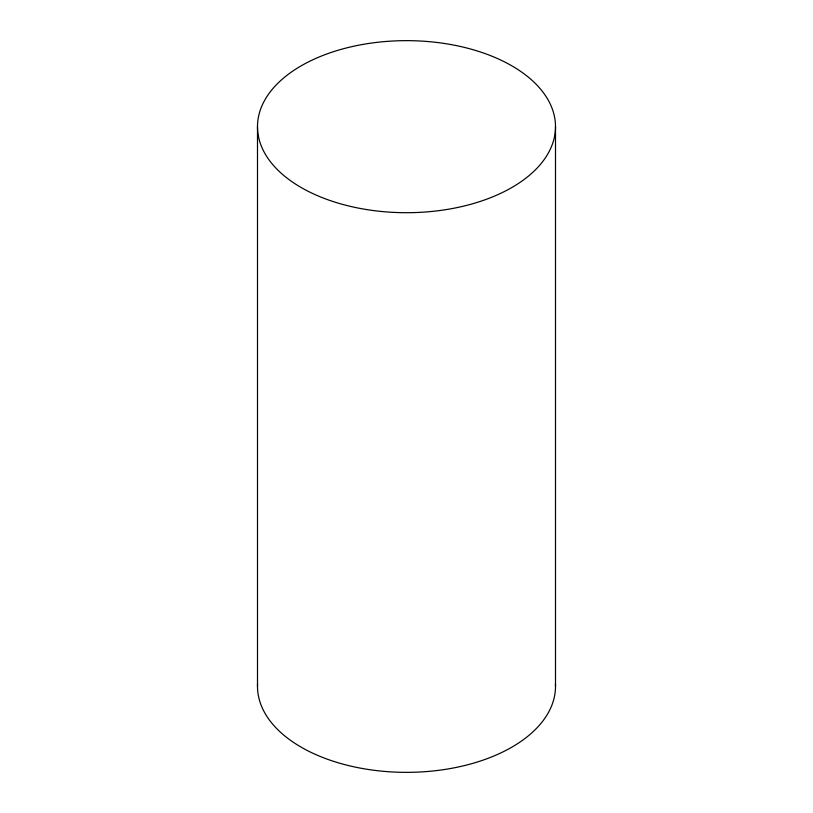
<?xml version="1.0" encoding="UTF-8"?>
<svg xmlns="http://www.w3.org/2000/svg" width="813" height="813" viewBox="0 0 813 813"><rect width="100%" height="100%" fill="white"/><g stroke="black" fill="none" stroke-linecap="round" stroke-linejoin="round"><path stroke-width="1.22" d="M555.503 126.676A149.003 86.026 0 0 1 331.999 201.177A149.003 86.026 0 0 1 331.999 52.174A149.003 86.026 0 0 1 555.503 126.676L555.503 686.324M257.497 126.676L257.497 686.324M555.442 683.845A149.003 86.026 0 0 1 406.5 772.35A149.003 86.026 0 0 1 257.558 683.845"/></g></svg>
